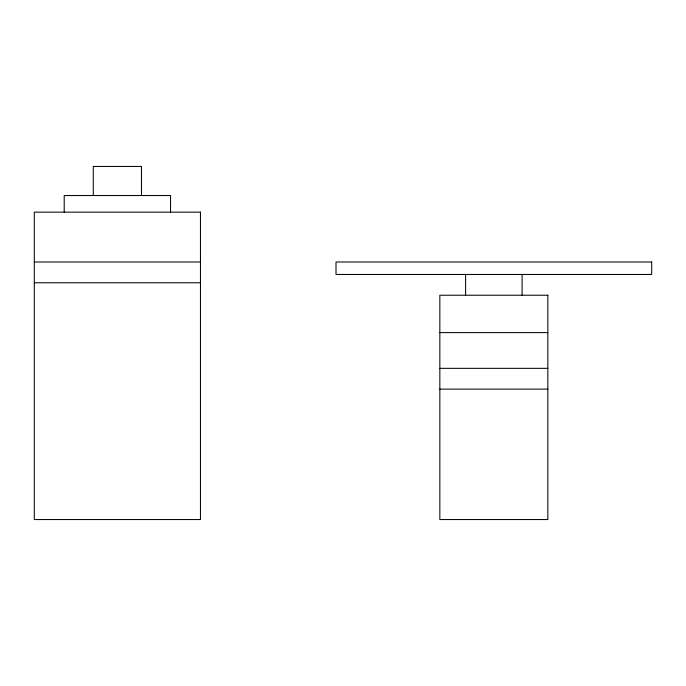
<?xml version="1.0" encoding="UTF-8"?>
<svg xmlns="http://www.w3.org/2000/svg" width="686" height="686" viewBox="0 0 686 686"><rect width="100%" height="100%" fill="white"/><g stroke="black" fill="none" stroke-linecap="round" stroke-linejoin="round"><path stroke-width="1.03" d="M34.3 262.001L200.458 262.001M34.3 282.769L200.458 282.769M439.846 332.616L547.848 332.616M439.846 368.339L547.848 368.339M439.846 389.108L547.848 389.108M522.097 274.46L522.097 295.229M465.605 274.46L465.605 295.229M170.548 212.154L170.548 195.536L64.21 195.536L64.21 212.154M141.47 195.536L141.47 166.458L93.287 166.458L93.287 195.536M200.458 212.154L34.3 212.154L34.3 519.542L200.458 519.542L200.458 212.154M651.7 262.001L336.003 262.001L336.003 274.46L651.7 274.46L651.7 262.001M547.848 295.229L439.846 295.229L439.846 519.542L547.848 519.542L547.848 295.229"/></g></svg>
